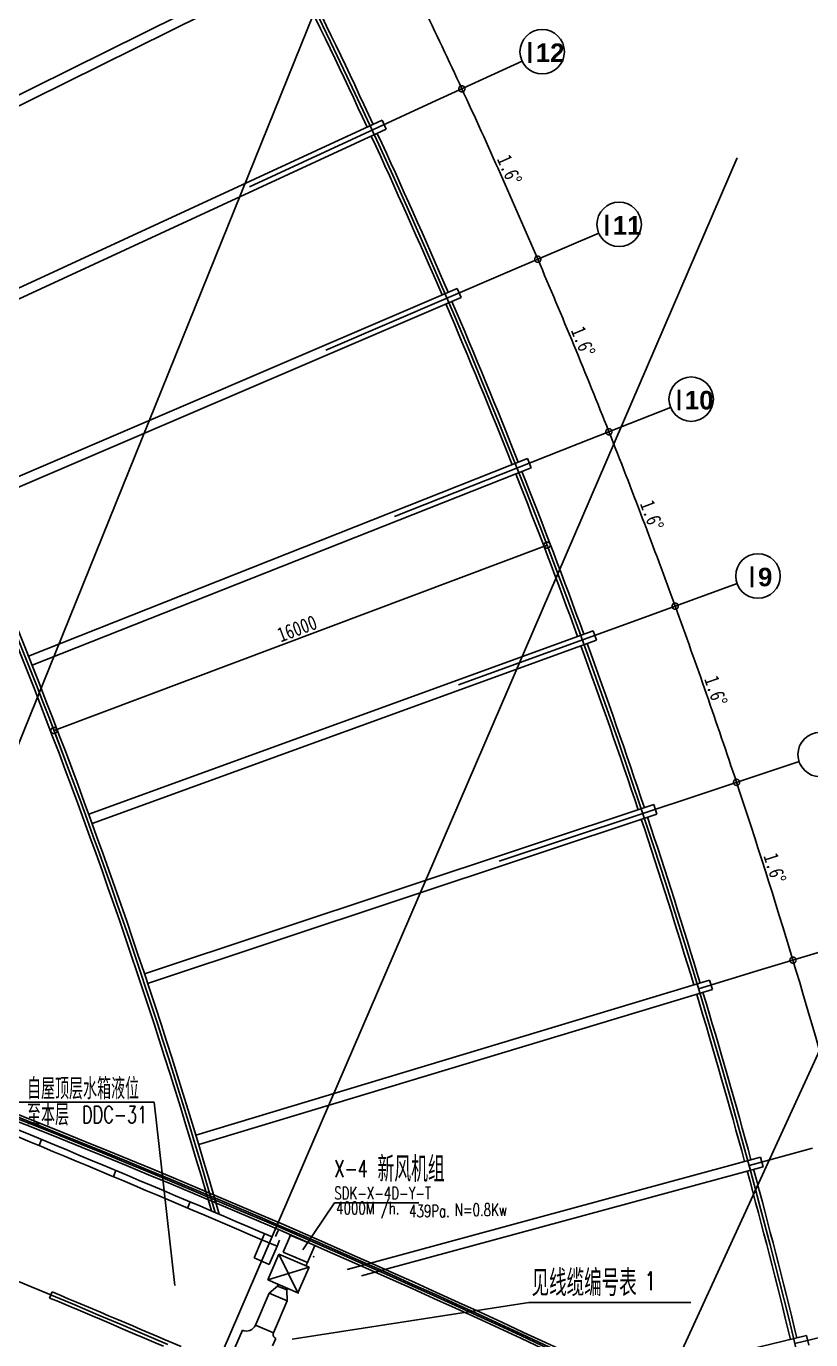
# Model space of a CAD drawing. Extents: x 23618587 to 48466785, y 42305484 to 86624613.
# Drawn here: x 24360977 to 24384803, y 43063849 to 43103759 of the extents above; entities that cross this region are included whole.
import ezdxf

# ---------------------------------------------------------------- set-up
doc = ezdxf.new("R2010")
doc.units = 0
doc.header["$MEASUREMENT"] = 0
doc.layers.get('0').update_dxf_attribs({"linetype": 'CONTINUOUS'})
doc.layers.get('DEFPOINTS').update_dxf_attribs({"linetype": 'CONTINUOUS'})
for name, color, linetype in [('AC-W', 7, 'CONTINUOUS'), ('J-DIM', 7, 'CONTINUOUS'), ('楼控', 1, 'CONTINUOUS')]:
    doc.layers.add(name, color=color, linetype=linetype)
doc.styles.add('DFHZ', font='romans.shx', dxfattribs={"width": 0.7, "bigfont": 'dfhz.shx'})
doc.styles.add('Q200', font='SimSun.ttf', dxfattribs={"width": 0.8, "height": 450})
doc.styles.add('ROMANC', font='romanc', dxfattribs={"width": 0.8})
doc.styles.add('T-SG-01$0$Arial', font='ARIALBD.TTF')
doc.dimstyles.new('Q2', dxfattribs={"dimscale": 150, "dimtxt": 2.5, "dimasz": 2.5, "dimexe": 0, "dimexo": 0, "dimgap": 0.5, "dimtad": 1, "dimdec": 4, "dimdsep": 46, "dimtxsty": 'Q200', "dimblk1": 'DOTSMALL', "dimblk2": 'DOTSMALL', "dimsah": 1, "dimcen": 2.5, "dimadec": 0, "dimazin": 0, "dimtfac": 1, "dimtdec": 3, "dimtmove": 2, "dimatfit": 3, "dimldrblk": 'DOTSMALL', "dimfxl": 1, "dimtolj": 1, "dimtzin": 10, "dimarcsym": 0})

# ---------------------------------------------------------------- blocks, each defined once
blk = doc.blocks.new('_DOTSMALL')
at = {"color": 0, "linetype": 'ByBlock', "const_width": 0.5}
blk.add_lwpolyline([(-0.0625, 0, 1), (0.0625, 0, 1)], format="xyb", close=True, dxfattribs=at)
blk = doc.blocks.new('*D156')
at = {"color": 0, "linetype": 'ByBlock'}
blk.add_arc((24189928, 43016710), 203000, 15.2, 16.8, dxfattribs=at)
at = {"layer": 'DEFPOINTS', "color": 0, "linetype": 'ByBlock'}
for p in [(24386179, 43075961), (24383307, 43075094), (24385323, 43071755), (24387757, 43070458), (24384862, 43069672)]:
    blk.add_point(p, dxfattribs=at)
at = {"color": 0, "linetype": 'ByBlock', "xscale": 375, "yscale": 375, "zscale": 375}
for p, rotation in [((24384264, 43075383), 106.7999999998313), ((24385827, 43069934), 285.199999999871)]:
    blk.add_blockref('_DOTSMALL', p, dxfattribs=dict(at, rotation=rotation))
at = {"color": 0, "linetype": 'ByBlock', "insert": (24385353, 43072747), "char_height": 450, "attachment_point": 5, "rotation": 286, "style": 'Q200'}
blk.add_mtext('\\A1;1.6°', dxfattribs=at)
blk = doc.blocks.new('*D157')
at = {"color": 0, "linetype": 'ByBlock'}
blk.add_arc((24189928, 43016710), 203000, 18.4, 20, dxfattribs=at)
at = {"layer": 'DEFPOINTS', "color": 0, "linetype": 'ByBlock'}
for p in [(24382565, 43086824), (24379746, 43085798), (24381945, 43082576), (24384448, 43081418), (24381601, 43080471)]:
    blk.add_point(p, dxfattribs=at)
at = {"color": 0, "linetype": 'ByBlock', "xscale": 375, "yscale": 375, "zscale": 375}
for p, rotation in [((24380686, 43086140), 110.0000000003038), ((24382550, 43080786), 288.4000000004123)]:
    blk.add_blockref('_DOTSMALL', p, dxfattribs=dict(at, rotation=rotation))
at = {"color": 0, "linetype": 'ByBlock', "insert": (24381920, 43083568), "char_height": 450, "attachment_point": 5, "rotation": 289.2, "style": 'Q200'}
blk.add_mtext('\\A1;1.6°', dxfattribs=at)
blk = doc.blocks.new('*D158')
at = {"color": 0, "linetype": 'ByBlock'}
blk.add_arc((24189928, 43016710), 203000, 16.8, 18.4, dxfattribs=at)
at = {"layer": 'DEFPOINTS', "color": 0, "linetype": 'ByBlock'}
for p in [(24384448, 43081418), (24381601, 43080471), (24383710, 43077189), (24386179, 43075961), (24383307, 43075094)]:
    blk.add_point(p, dxfattribs=at)
at = {"color": 0, "linetype": 'ByBlock', "xscale": 375, "yscale": 375, "zscale": 375}
for p, rotation in [((24382550, 43080786), 108.4000000003985), ((24384264, 43075383), 286.8000000007253)]:
    blk.add_blockref('_DOTSMALL', p, dxfattribs=dict(at, rotation=rotation))
at = {"color": 0, "linetype": 'ByBlock', "insert": (24383712, 43078181), "char_height": 450, "attachment_point": 5, "rotation": 287.6, "style": 'Q200'}
blk.add_mtext('\\A1;1.6°', dxfattribs=at)
blk = doc.blocks.new('*D159')
at = {"color": 0, "linetype": 'ByBlock'}
blk.add_arc((24189928, 43016710), 203000, 24.8, 26.4, dxfattribs=at)
at = {"layer": 'DEFPOINTS', "color": 0, "linetype": 'ByBlock'}
for p in [(24373549, 43107860), (24370862, 43106526), (24373407, 43103570), (24376035, 43102703), (24373299, 43101439)]:
    blk.add_point(p, dxfattribs=at)
at = {"color": 0, "linetype": 'ByBlock', "xscale": 375, "yscale": 375, "zscale": 375}
for p, rotation in [((24371758, 43106970), 116.4000000003726), ((24374207, 43101858), 294.8000000000433)]:
    blk.add_blockref('_DOTSMALL', p, dxfattribs=dict(at, rotation=rotation))
at = {"color": 0, "linetype": 'ByBlock', "insert": (24373271, 43104553), "char_height": 450, "attachment_point": 5, "rotation": 295.6, "style": 'Q200'}
blk.add_mtext('\\A1;1.6°', dxfattribs=at)
blk = doc.blocks.new('*D160')
at = {"color": 0, "linetype": 'ByBlock'}
blk.add_arc((24189928, 43016710), 203000, 23.2, 24.8, dxfattribs=at)
at = {"layer": 'DEFPOINTS', "color": 0, "linetype": 'ByBlock'}
for p in [(24376035, 43102703), (24373299, 43101439), (24375760, 43098413), (24378363, 43097473), (24375594, 43096286)]:
    blk.add_point(p, dxfattribs=at)
at = {"color": 0, "linetype": 'ByBlock', "xscale": 375, "yscale": 375, "zscale": 375}
for p, rotation in [((24374207, 43101858), 114.8000000002813), ((24376513, 43096680), 293.2000000000018)]:
    blk.add_blockref('_DOTSMALL', p, dxfattribs=dict(at, rotation=rotation))
at = {"color": 0, "linetype": 'ByBlock', "insert": (24375652, 43099399), "char_height": 450, "attachment_point": 5, "rotation": 294, "style": 'Q200'}
blk.add_mtext('\\A1;1.6°', dxfattribs=at)
blk = doc.blocks.new('*D161')
at = {"color": 0, "linetype": 'ByBlock'}
blk.add_arc((24189928, 43016710), 203000, 21.6, 23.2, dxfattribs=at)
at = {"layer": 'DEFPOINTS', "color": 0, "linetype": 'ByBlock'}
for p in [(24378363, 43097473), (24375594, 43096286), (24377969, 43093192), (24380545, 43092180), (24377743, 43091071)]:
    blk.add_point(p, dxfattribs=at)
at = {"color": 0, "linetype": 'ByBlock', "xscale": 375, "yscale": 375, "zscale": 375}
for p, rotation in [((24376513, 43096680), 113.1999999990442), ((24378673, 43091439), 291.5999999993978)]:
    blk.add_blockref('_DOTSMALL', p, dxfattribs=dict(at, rotation=rotation))
at = {"color": 0, "linetype": 'ByBlock', "insert": (24377888, 43094181), "char_height": 450, "attachment_point": 5, "rotation": 292.4, "style": 'Q200'}
blk.add_mtext('\\A1;1.6°', dxfattribs=at)
blk = doc.blocks.new('*D162')
at = {"color": 0, "linetype": 'ByBlock'}
blk.add_arc((24189928, 43016710), 203000, 20, 21.6, dxfattribs=at)
at = {"layer": 'DEFPOINTS', "color": 0, "linetype": 'ByBlock'}
for p in [(24380545, 43092180), (24377743, 43091071), (24380031, 43087912), (24382565, 43086824), (24379746, 43085798)]:
    blk.add_point(p, dxfattribs=at)
at = {"color": 0, "linetype": 'ByBlock', "xscale": 375, "yscale": 375, "zscale": 375}
for p, rotation in [((24378673, 43091439), 111.5999999995752), ((24380686, 43086140), 289.9999999998852)]:
    blk.add_blockref('_DOTSMALL', p, dxfattribs=dict(at, rotation=rotation))
at = {"color": 0, "linetype": 'ByBlock', "insert": (24379978, 43088903), "char_height": 450, "attachment_point": 5, "rotation": 290.8, "style": 'Q200'}
blk.add_mtext('\\A1;1.6°', dxfattribs=at)
blk = doc.blocks.new('*D165')
at = {"color": 0, "linetype": 'ByBlock'}
for p, q in [((24376796, 43087993), (24361820, 43082361)), ((24377124, 43087120), (24376796, 43087993)), ((24362149, 43081487), (24361820, 43082361))]:
    blk.add_line(p, q, dxfattribs=at)
at = {"layer": 'DEFPOINTS', "color": 0, "linetype": 'ByBlock'}
for p in [(24377124, 43087120), (24361820, 43082361), (24362149, 43081487)]:
    blk.add_point(p, dxfattribs=at)
at = {"color": 0, "linetype": 'ByBlock', "xscale": 375, "yscale": 375, "zscale": 375}
for p, rotation in [((24376796, 43087993), 20.61275860892394), ((24361820, 43082361), 200.6127586089239)]:
    blk.add_blockref('_DOTSMALL', p, dxfattribs=dict(at, rotation=rotation))
at = {"color": 0, "linetype": 'ByBlock', "insert": (24369202, 43085458), "char_height": 450, "attachment_point": 5, "rotation": 20.6128, "style": 'Q200'}
blk.add_mtext('\\A1;16000', dxfattribs=at)

msp = doc.modelspace()

# ---------------------------------------------------------------- linework, layer by layer
at = {"layer": 'AC-W', "color": 7, "ltscale": 1500}
for p, q in [((24352180.35836, 43060755.91683), (24372645.55084, 43111429.36546)), ((24367761.85685, 43098880.17273), (24373299.29947, 43101438.83044)), ((24363653.94608, 43055859.3451), (24382570.23043, 43099757.11482)), ((24370078.7753, 43093922.12406), (24375593.58733, 43096285.77552)), ((24375718.12608, 43052246.00535), (24395807.34869, 43096059.96585)), ((24372164.44004, 43088861.92211), (24377743.09895, 43091070.66942)), ((24374108.00248, 43083745.45787), (24379746.1582, 43085797.57873)), ((24375341.45294, 43078388.2735), (24381601.20316, 43080470.61525)), ((24381392.14831, 43074515.86917), (24383306.78731, 43075093.93277)), ((24382931.5477, 43069147.34551), (24384861.58069, 43069671.72387)), ((24384320.44892, 43063737.9324), (24386264.37092, 43064208.21663)), ((24384320.44892, 43063737.9324), (24386264.37092, 43064208.21663))]:
    msp.add_line(p, q, dxfattribs=at)
at = {"layer": 'AC-W', "color": 7}
for p, q in [((24354762.06426, 43098701.19096), (24369362.19028, 43105948.75646)), ((24354895.45481, 43098432.47743), (24369495.58083, 43105680.04293)), ((24373299.29947, 43101438.83044), (24376034.78086, 43102702.80029)), ((24356987.14013, 43094066.79339), (24371783.93769, 43100903.87373)), ((24357112.97576, 43093794.46015), (24371909.77331, 43100631.54048)), ((24371783.93769, 43100903.87373), (24371909.77331, 43100631.54048)), ((24375593.58733, 43096285.77552), (24378363.29432, 43097472.87345)), ((24359081.94851, 43089372.07494), (24374063.8795, 43095793.33877)), ((24374063.8795, 43095793.33877), (24374182.06208, 43095517.59816)), ((24359200.13108, 43089096.33434), (24374182.06208, 43095517.59816)), ((24377743.09895, 43091070.66942), (24380544.87179, 43092179.96976)), ((24361044.85592, 43084620.69641), (24376200.23789, 43090621.13661)), ((24376200.23789, 43090621.13661), (24376310.67526, 43090342.20367)), ((24361155.29329, 43084341.76346), (24376310.67526, 43090342.20367)), ((24379746.1582, 43085797.57873), (24382565.23606, 43086823.63916)), ((24362874.33175, 43079816.36277), (24378191.34699, 43085391.3004)), ((24378191.34699, 43085391.3004), (24378293.95303, 43085109.39261)), ((24362976.93779, 43079534.45499), (24378293.95303, 43085109.39261)), ((24381601.20316, 43080470.61525), (24384447.83119, 43081417.56236)), ((24364568.94942, 43074962.82031), (24380035.65418, 43080107.90819)), ((24364663.64413, 43074678.15751), (24380130.34889, 43079823.24538)), ((24380035.65418, 43080107.90819), (24380130.34889, 43079823.24538)), ((24383306.78731, 43075093.93277), (24386178.7458, 43075961.02816)), ((24366127.38753, 43070063.85367), (24381731.72134, 43074775.07981)), ((24381818.43088, 43074487.88397), (24381731.72134, 43074775.07981)), ((24366214.09707, 43069776.65783), (24381818.43088, 43074487.88397)), ((24361441.85667, 43069931.49593), (24361365.2429, 43069746.75197)), ((24370718.63774, 43065984.60907), (24383278.22592, 43069396.97366)), ((24383356.88267, 43069107.46871), (24383278.22592, 43069396.97366)), ((24363624.04805, 43068804.15945), (24363701.47828, 43068988.5627)), ((24371157.44822, 43065792.95572), (24383356.88267, 43069107.46871)), ((24365956.90679, 43068035.64343), (24365878.66162, 43067851.58449)), ((24368133.64754, 43066886.74179), (24368212.3927, 43067070.90858)), ((24368544.06122, 43066982.11286), (24368623.7966, 43067165.88333)), ((24367896.18034, 43066335.73424), (24368133.64754, 43066886.74179)), ((24368133.64754, 43066886.74179), (24368592.81819, 43066688.84708)), ((24368592.81819, 43066688.84708), (24368355.35099, 43066137.83953)), ((24368592.81819, 43066688.84708), (24368672.55357, 43066872.61755)), ((24368355.35099, 43066137.83953), (24367896.18034, 43066335.73424)), ((24361685.6627, 43065116.76048), (24361762.97657, 43065301.21255)), ((24378549.37514, 43062496.0899), (24384673.962, 43063977.7834)), ((24384673.962, 43063977.7834), (24384744.50464, 43063686.1951))]:
    msp.add_line(p, q, dxfattribs=at)
for centre in [(24376647.53066, 43102985.93045), (24378983.71067, 43097738.78424), (24381172.47092, 43092428.45384), (24383199.52858, 43087054.50276), (24385088.3225, 43081630.62546)]:
    msp.add_circle(centre, 675, dxfattribs=at)
for centre, radius, start, end in [((24148759.7883, 42835660.74182), 530172.67138, 79.4743453433, 79.4743453433), ((24148766.30591, 42835659.45113), 530172.67138, 78.1227654299, 78.1227654299), ((24148779.34207, 42835656.52904), 530172.67138, 76.2090487924, 76.2090487924), ((24189928.2488, 43016709.50978), 199900, 24.8429933353, 26.3570066647), ((24189928.2488, 43016709.50978), 200100, 24.8429503634, 26.3570496365), ((24189928.2488, 43016709.50978), 184100, 16.0666463791, 27.0047101166), ((24189928.2488, 43016709.50978), 199900, 23.2429933352, 24.7570066646), ((24189928.2488, 43016709.50978), 200100, 23.2429503634, 24.7570496365), ((24189928.2488, 43016709.50978), 183900, 16.1174570683, 26.9479387433), ((24189928.2488, 43016709.50978), 200100, 21.6429503634, 23.1570496364), ((24189928.2488, 43016709.50978), 199900, 21.6429933353, 23.1570066646), ((24189928.2488, 43016709.50978), 199900, 20.0429933353, 21.5570066646), ((24189928.2488, 43016709.50978), 200100, 20.0429503634, 21.5570496365), ((24189928.2488, 43016709.50978), 200100, 18.4429503634, 19.9570496365), ((24189928.2488, 43016709.50978), 199900, 18.4429933353, 19.9570066646), ((24189928.2488, 43016709.50978), 199900, 16.8429933352, 18.3570066646), ((24189928.2488, 43016709.50978), 200100, 16.8429503634, 18.3570496364), ((24250691.48308, 42794327.48488), 297341.43767, 62.5472841683, 71.5346819942), ((24250770.98911, 42794482.85935), 297216.90584, 62.5471069108, 71.5297302477), ((24250884.36258, 42794704.23545), 296843.19215, 62.5467504605, 71.5233762093), ((24250890.41863, 42794716.25293), 297029.735, 62.5468404092, 71.5223058009), ((24189928.2488, 43016709.50978), 199900, 15.2429933352, 16.7570066645), ((24189928.2488, 43016709.50978), 200100, 15.2429503633, 16.7570496364), ((24149404.54021, 42558631.65811), 553522.67138, 66.6893430493, 68.0093434114), ((24149404.54021, 42558631.65811), 553322.67138, 66.7152760262, 67.9834350117), ((24189928.2488, 43016709.50978), 200100, 13.6429503634, 15.1570496364), ((24189928.2488, 43016709.50978), 199900, 13.6429933353, 15.1570066645), ((24149392.33084, 42558636.58887), 549172.67138, 66.867171744, 67.2587969148), ((24149392.33084, 42558636.58887), 549372.67138, 66.8150100008, 67.2587969148)]:
    msp.add_arc(centre, radius, start, end, dxfattribs=at)
at = {"layer": 'AC-W', "color": 7, "ltscale": 1500}
for centre, radius, start, end in [((24189928.2488, 43016709.50978), 200000, 8.5607712086, 29.6), ((24189928.2488, 43016709.50978), 184000, 16.0920393677, 26.9763462667), ((24149392.33084, 42558636.58887), 543222.67138, 63.9037521028, 74.1419663262), ((24149392.33084, 42558636.58887), 549272.67138, 66.8567386357, 71.9784116443), ((24149392.33084, 42558636.58887), 541522.67138, 66.0871772478, 74.0908653853)]:
    msp.add_arc(centre, radius, start, end, dxfattribs=at)
at = {"layer": '楼控'}
for p, q in [((24360725.15654, 43071069.60576), (24364863.18215, 43071069.60576)), ((24364863.18215, 43071069.60576), (24365494.35317, 43065498.13986)), ((24370334.08144, 43068009.62014), (24369378.84018, 43066577.86863)), ((24372901.28505, 43068009.62014), (24370334.08144, 43068009.62014)), ((24368781.647, 43066508.03251), (24369002.74124, 43067024.77561)), ((24368961.45043, 43067039.11356), (24369769.90403, 43066699.62692)), ((24369516.3377, 43066191.44197), (24369737.43195, 43066708.18507)), ((24368646.27946, 43066446.58635), (24368309.90202, 43065665.97748)), ((24368646.27946, 43066446.58635), (24369564.64284, 43066050.84819)), ((24368646.27946, 43066446.58635), (24369228.2654, 43065270.23931)), ((24368781.647, 43066508.03251), (24369516.3377, 43066191.44197)), ((24368309.90202, 43065665.97748), (24369564.64284, 43066050.84819)), ((24369564.64284, 43066050.84819), (24369228.2654, 43065270.23931)), ((24369472.80651, 43066090.422), (24369516.3377, 43066191.44197)), ((24368309.90202, 43065665.97748), (24369228.2654, 43065270.23931)), ((24368355.06634, 43065265.40266), (24368611.54229, 43065481.55095)), ((24368631.3292, 43065527.46912), (24368611.54229, 43065481.55095)), ((24368611.54229, 43065481.55095), (24368887.05131, 43065362.8295)), ((24368906.83822, 43065408.74767), (24368887.05131, 43065362.8295)), ((24368355.06634, 43065265.40266), (24367935.7121, 43064292.23503)), ((24368355.06634, 43065265.40266), (24368906.08437, 43065027.95976)), ((24368906.08437, 43065027.95976), (24368486.73013, 43064054.79213)), ((24368887.05131, 43065362.8295), (24368906.08437, 43065027.95976)), ((24369057.85403, 43063867.3954), (24376241.93917, 43064977.23416)), ((24376241.93917, 43064977.23416), (24381157.36325, 43064977.23416)), ((24367935.7121, 43064292.23503), (24368486.73013, 43064054.79213)), ((24367540.85231, 43064135.7195), (24367302.15075, 43063585.24556)), ((24368552.96237, 43063890.14405), (24368455.83601, 43063659.78245))]:
    msp.add_line(p, q, dxfattribs=at)
for centre, radius, start, end in [((24367660.20309, 43064410.95648), 300, 246.55703853, 336.687980436), ((24368601.52555, 43064005.32486), 125, 156.687980436, 247.138464324)]:
    msp.add_arc(centre, radius, start, end, dxfattribs=at)
at = {"layer": '楼控', "color": 0, "linetype": 'ByBlock'}
for p in [(24369148.99235, 43066349.73724), (24369705.95478, 43066370.24051), (24369228.2654, 43065270.23931)]:
    msp.add_point(p, dxfattribs=at)

# ---------------------------------------------------------------- texts
at = {"layer": 'AC-W', "color": 7, "style": 'T-SG-01$0$Arial'}
for s, height, p in [('Ⅰ', 637.5, (24375837.3221, 43102643.36133)), ('12', 562.5, (24376451.50979, 43102674.8612)), ('Ⅰ', 637.5, (24378175.40533, 43097396.21512)), ('11', 562.5, (24378789.59302, 43097427.71499)), ('Ⅰ', 637.5, (24380364.16558, 43092085.88472)), ('10', 562.5, (24380978.35327, 43092117.38459)), ('Ⅰ', 637.5, (24382586.9835, 43086711.93365)), ('9', 562.5, (24383201.17119, 43086743.43352))]:
    msp.add_text(s, height=height, dxfattribs=at).set_placement(p)
at = {"layer": 'J-DIM', "style": 'DFHZ', "width": 0.7}
for s, height, p in [('自屋顶层水箱液位', 640, (24360999.27852, 43071156.58594)), ('至本层', 640, (24360999.27852, 43070361.74793)), ('DDC-31', 512, (24362669.54678, 43070433.04717)), ('新风机组', 768, (24371643.56738, 43068645.86934)), ('X-4', 512, (24370336.72373, 43068792.23996)), ('见线缆编号表', 800, (24376325.83031, 43065173.29435))]:
    msp.add_text(s, height=height, dxfattribs=at).set_placement(p)
at = {"layer": '楼控', "width": 0.7}
for s, height, style, p in [('SDK-X-4D-Y-T', 375, 'ROMANC', (24370330.92877, 43068116.20381)), ('4000M /h.', 375, 'ROMANC', (24370389.5542, 43067660.516)), ('439Pa.', 375, 'ROMANC', (24372604.77785, 43067571.42179)), ('N=0.8Kw', 375, 'ROMANC', (24373991.24733, 43067609.12609)), ('1', 560, 'DFHZ', (24379757.3125, 43065354.987))]:
    msp.add_text(s, height=height, dxfattribs=dict(at, style=style)).set_placement(p)

# ---------------------------------------------------------------- dimensions: what is measured, and where the dimension line sits
at = {"layer": 'AC-W', "color": 7}
for base, line1, line2, picture, middle in [((24373406.5041, 43103569.91407), ((24373299.29947, 43101438.83044), (24376034.78086, 43102702.80029)), ((24370862.02437, 43106525.81598), (24373549.15965, 43107859.72152)), '*D159', (24373270.80142, 43104552.54251)), ((24375760.25352, 43098413.03494), ((24373299.29947, 43101438.83044), (24376034.78086, 43102702.80029)), ((24375593.58733, 43096285.77552), (24378363.29432, 43097472.87345)), '*D160', (24375652.04034, 43099399.06932)), ((24377969.09673, 43093192.44587), ((24377743.09895, 43091070.66942), (24380544.87179, 43092179.96976)), ((24375593.58733, 43096285.77552), (24378363.29432, 43097472.87345)), '*D161', (24377888.45744, 43094181.11729)), ((24380031.31134, 43087912.2177), ((24377743.09895, 43091070.66942), (24380544.87179, 43092179.96976)), ((24379746.1582, 43085797.57873), (24382565.23606, 43086823.63916)), '*D162', (24379978.30882, 43088902.75524)), ((24381945.2893, 43082576.4678), ((24381601.20316, 43080470.61525), (24384447.83119, 43081417.56236)), ((24379746.1582, 43085797.57873), (24382565.23606, 43086823.63916)), '*D157', (24381919.96487, 43083568.09906)), ((24383709.53815, 43077189.35683), ((24381601.20316, 43080470.61525), (24384447.83119, 43081417.56236)), ((24383306.78731, 43075093.93277), (24386178.7458, 43075961.02816)), '*D158', (24383711.91157, 43078181.30857)), ((24385322.68218, 43071755.0855), ((24384861.58069, 43069671.72387), (24387756.63017, 43070458.2914)), ((24383306.78731, 43075093.93277), (24386178.7458, 43075961.02816)), '*D156', (24385352.75159, 43072746.58422))]:
    dim = msp.add_angular_dim_2l(base=base, line1=line1, line2=line2, dimstyle='Q2', override={"dimadec": 4, "dimazin": 2}, dxfattribs=at)
    dim.commit()
    dim.dimension.update_dxf_attribs({"geometry": picture, "text_midpoint": middle})
dim = msp.add_aligned_dim(p1=(24377124.48171, 43087119.52602), p2=(24362148.78308, 43081486.72472), distance=-933.72258, dimstyle='Q2', override={"dimdec": 0}, dxfattribs=at)
dim.commit()
dim.dimension.update_dxf_attribs({"geometry": '*D165', "text_midpoint": (24369202.30026, 43085457.86647)})

doc.saveas('drawing.dxf')
